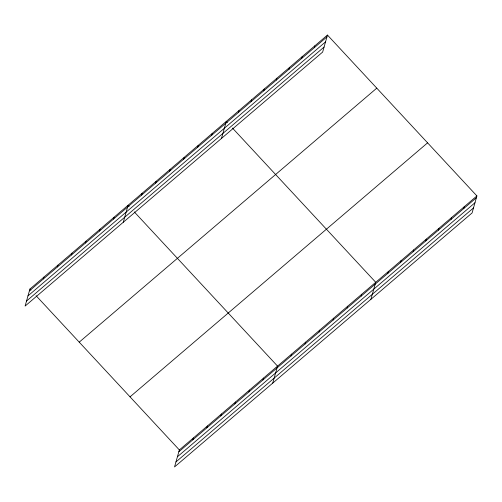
<?xml version="1.0" encoding="UTF-8"?>
<svg xmlns="http://www.w3.org/2000/svg" width="502" height="502" viewBox="0 0 502 502"><rect width="100%" height="100%" fill="white"/><g stroke="black" fill="none" stroke-linecap="round" stroke-linejoin="round"><path stroke-width="0.75" d="M327.461 35.058L29.913 289.064L25.1 306.069L322.648 52.064L327.461 35.058L476.9 195.931L472.087 212.936L174.539 466.942L179.352 449.936L476.9 195.931M43.423 278.911L43.938 277.091M57.454 266.932L57.968 265.112M71.479 254.96L71.993 253.14M85.509 242.987L86.024 241.167M99.534 231.008L100.049 229.188M113.559 219.035L114.073 217.215M123.291 222.248L128.104 205.243L129.133 206.347M141.614 195.083L142.129 193.264M155.645 183.111L156.16 181.291M169.67 171.138L170.184 169.318M183.694 159.159L184.209 157.346M197.725 147.186L198.24 145.367M211.75 135.214L212.264 133.394M221.482 138.426L226.295 121.421L227.318 122.526M238.425 112.442L238.939 110.622M251.069 101.649L251.584 99.829M263.713 90.849L264.228 89.03M276.364 80.056L276.878 78.237M289.008 69.263L289.522 67.444M192.868 439.783L193.383 437.964M301.652 58.464L302.166 56.644M314.296 47.671L314.817 45.851M206.893 427.811L207.408 425.991M220.918 415.832L221.432 414.012M234.949 403.859L235.463 402.039M248.973 391.886L249.488 390.067M263.004 379.907L263.519 378.088M272.73 383.12L277.543 366.115L134.266 211.875M291.053 355.962L291.568 354.142M305.084 343.983L305.599 342.163M319.109 332.01L319.623 330.19M333.14 320.038L333.654 318.218M347.164 308.059L347.679 306.239M361.189 296.086L361.71 294.266M370.922 299.299L375.734 282.293L232.457 128.054M387.864 273.314L388.379 271.494M400.508 262.521L401.023 260.701M413.159 251.728L413.673 249.908M425.803 240.929L426.317 239.109M438.447 230.136L438.961 228.316M451.091 219.343L451.605 217.523M463.741 208.543L464.256 206.724M29.398 290.884L326.946 36.878M27.98 295.898L325.528 41.886M26.518 301.056L324.066 47.05M79.228 342.151L376.776 88.145M130.037 396.85L427.585 142.844M178.837 451.756L476.385 197.75M177.419 456.77L474.967 202.758M175.957 461.934L473.505 207.922M29.913 289.064L30.942 290.169M36.075 295.703L179.352 449.936"/></g></svg>
